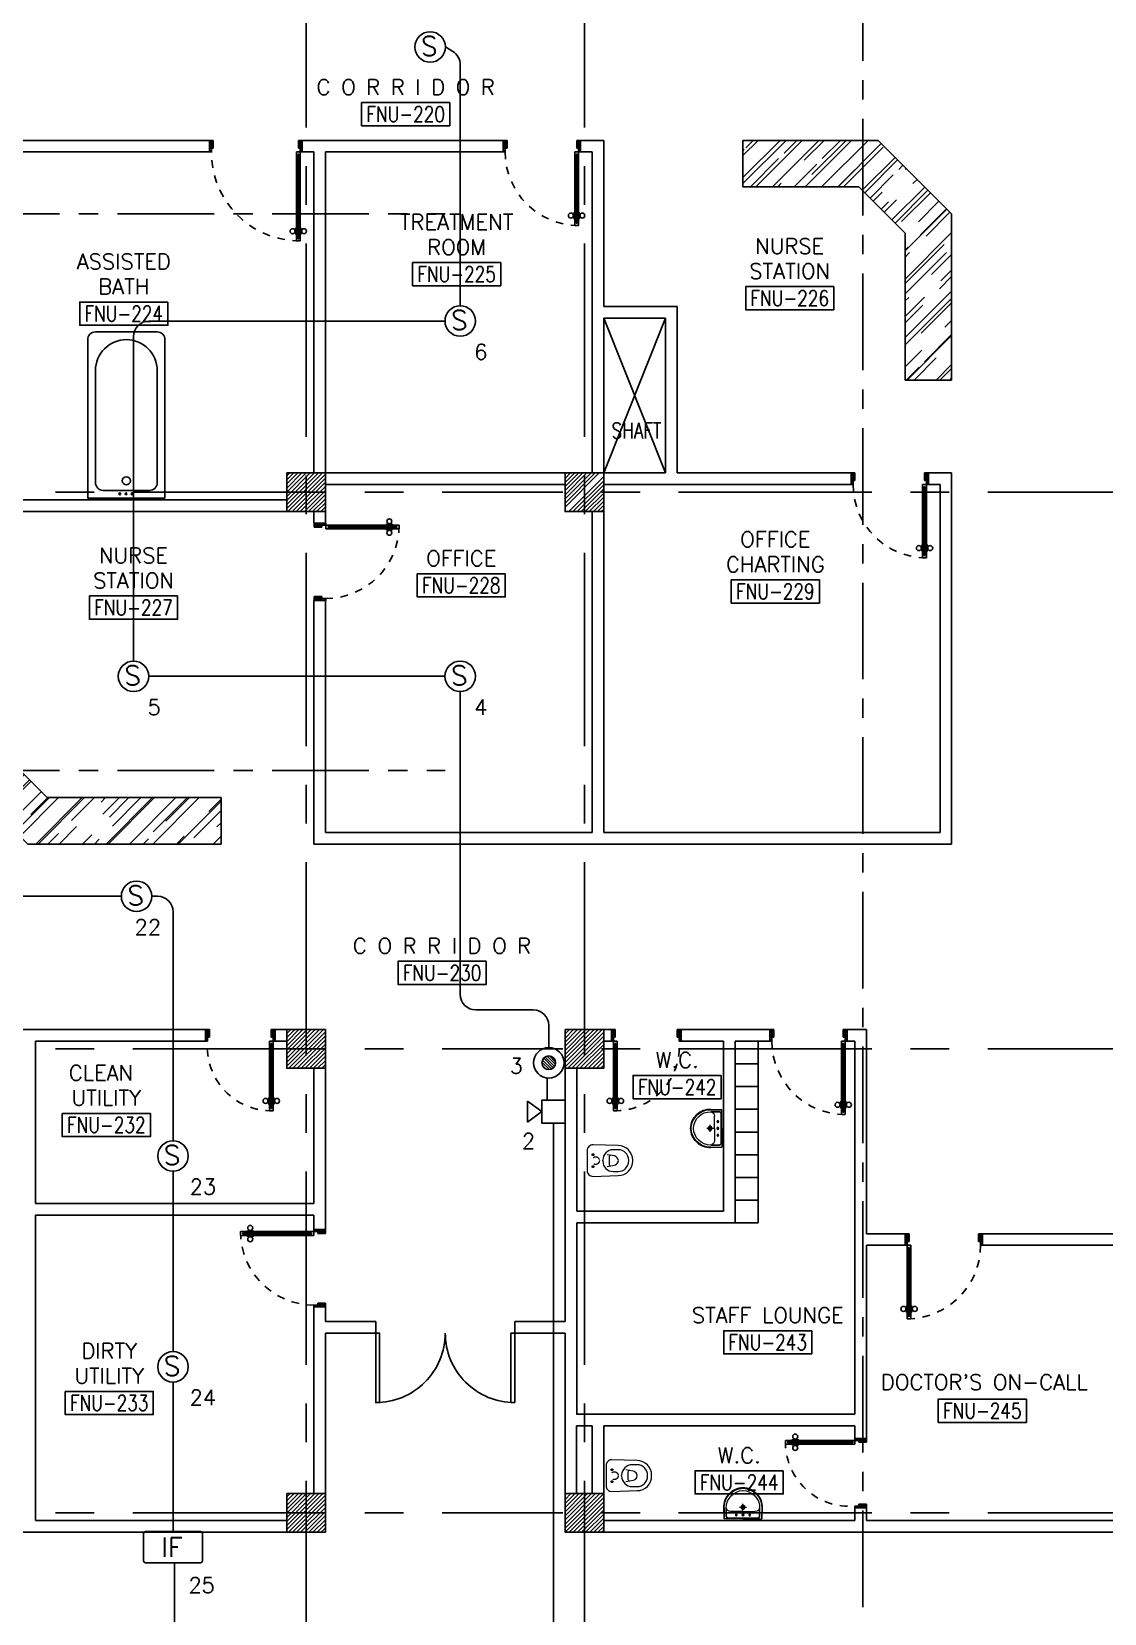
# Model space of a CAD drawing. Extents: x 0 to 90.9, y -1.6 to 78.
# Drawn here: x 63.38 to 77.25, y 35.23 to 55.69 of the extents above; entities that cross this region are included whole.
import ezdxf
from ezdxf.enums import TextEntityAlignment as Align

# ---------------------------------------------------------------- set-up
doc = ezdxf.new("R2010")
doc.units = 0
doc.header["$MEASUREMENT"] = 0
for name, pattern in [('CENTER', [2, 1.25, -0.25, 0.25, -0.25]), ('CENTERX2', [4, 2.5, -0.5, 0.5, -0.5]), ('DASHED', [0.75, 0.5, -0.25]), ('HIDDEN', [0.375, 0.25, -0.125]), ('HIDDEN2', [0.1875, 0.125, -0.0625])]:
    doc.linetypes.add(name, pattern=pattern)
doc.layers.get('0').update_dxf_attribs({"color": 11, "linetype": 'CONTINUOUS'})
for name, color, linetype in [('AXES', 11, 'CENTERX2'), ('AXES1', 11, 'CENTER'), ('COL', 11, 'CONTINUOUS'), ('COUNTER', 11, 'CONTINUOUS'), ('DOOR', 11, 'CONTINUOUS'), ('E-FIRE', 4, 'CONTINUOUS'), ('E-WIRE', 4, 'CONTINUOUS'), ('FIX', 11, 'CONTINUOUS'), ('HAT', 11, 'CONTINUOUS'), ('Locker', 11, 'CONTINUOUS'), ('RM-BOX', 11, 'CONTINUOUS'), ('RM-NAME', 11, 'CONTINUOUS'), ('RM-NO', 11, 'CONTINUOUS'), ('SHAFT', 11, 'CONTINUOUS'), ('WALL', 11, 'CONTINUOUS')]:
    doc.layers.add(name, color=color, linetype=linetype)
doc.styles.add('ROMANS', font='ROMANS.shx', dxfattribs={"width": 0.6})

# ---------------------------------------------------------------- blocks, each defined once
blk = doc.blocks.new('RM1')
at = {"layer": 'RM-BOX'}
blk.add_lwpolyline([(570, -200), (-570, -200), (-570, -500), (570, -500)], close=True, dxfattribs=at)
at = {"layer": 'RM-NAME', "style": 'ROMANS'}
for tag, p in [('ROOMNAME1', (0, 324)), ('ROOMNAME2', (0, 0))]:
    blk.add_attdef(tag, text='', height=200, dxfattribs=at).set_placement(p, align=Align.MIDDLE)
at = {"layer": 'RM-NO', "style": 'ROMANS', "width": 0.8}
blk.add_attdef('ROOMNO', text='', height=200, dxfattribs=at).set_placement((0, -350), align=Align.MIDDLE)
blk = doc.blocks.new('DOOR100')
at = {"layer": 'DOOR', "color": 0, "linetype": 'ByBlock'}
for p, q in [((-76, 1251), (-76, 1301)), ((-76, 1301), (-26, 1301)), ((-26, 1301), (-76, 1301)), ((-59, 1251), (-76, 1251)), ((-59, 1251), (-59, 1271)), ((-43, 1271), (-59, 1271)), ((-43, 1251), (-43, 1271)), ((-26, 1251), (-43, 1251)), ((-26, 1251), (-26, 1301)), ((-92, 1206), (-92, 1141)), ((-83, 1206), (-92, 1206)), ((-83, 1141), (-92, 1141)), ((-83, 1129), (-83, 1219)), ((-76, 1219), (-83, 1219)), ((-83, 1206), (-83, 1141)), ((-76, 1129), (-83, 1129)), ((-26, 1219), (-19, 1219)), ((-26, 1129), (-19, 1129)), ((-19, 1129), (-19, 1219)), ((-19, 1206), (-19, 1141)), ((-19, 1206), (-10, 1206)), ((-19, 1141), (-10, 1141)), ((-10, 1206), (-10, 1141)), ((-1201, 0), (-1201, 150)), ((-1201, 150), (-1176, 150)), ((-1201, 150), (-1201, 0)), ((-1151, 0), (-1201, 0)), ((-1176, 150), (-1176, 100)), ((-1176, 100), (-1151, 100)), ((-1151, 100), (-1151, 0)), ((-76, 200), (-59, 200)), ((-76, 150), (-76, 200)), ((-76, 150), (-26, 150)), ((-59, 200), (-59, 180)), ((-59, 180), (-43, 180)), ((-51, 100), (-51, 0)), ((-26, 100), (-51, 100)), ((-51, 0), (-1, 0)), ((-43, 200), (-26, 200)), ((-43, 180), (-43, 200)), ((-26, 200), (-26, 150)), ((-1, 150), (-26, 150)), ((-26, 150), (-26, 100)), ((-1, 150), (-1, 0))]:
    blk.add_line(p, q, dxfattribs=at)
at = {"layer": 'DOOR', "linetype": 'ByBlock'}
for p, q in [((-76, 1251), (-76, 200)), ((-59, 200), (-59, 1251)), ((-43, 200), (-43, 1251)), ((-26, 200), (-26, 1251))]:
    blk.add_line(p, q, dxfattribs=at)
at = {"layer": 'DOOR', "color": 9, "linetype": 'ByBlock'}
for p, q in [((-1151, 0), (-1201, 114)), ((-1151, 0), (-1201, 40)), ((-1151, 0), (-1164, 100)), ((-51, 0), (-1, 114)), ((-51, 0), (-38, 100)), ((-51, 0), (-1, 40))]:
    blk.add_line(p, q, dxfattribs=at)
at = {"layer": 'DOOR', "color": 0, "linetype": 'ByBlock'}
for centre in [(-125, 1174), (22, 1174)]:
    blk.add_circle(centre, 32.4, dxfattribs=at)
at = {"layer": 'DOOR', "linetype": 'HIDDEN', "ltscale": 0.5}
blk.add_arc((-27, 152), 1149, 89.961, 180.0931, dxfattribs=at)
at = {"layer": 'DOOR', "color": 9, "linetype": 'ByBlock'}
for centre, radius, start, end in [((-1151, 0), 154, 103.7142, 108.8947), ((-1151, 0), 134, 100.72, 111.8402), ((-1151, 0), 94.4, 90, 121.9818), ((-1151, 0), 74.4, 90, 132.2236), ((-1151, 0), 54.4, 90, 156.7926), ((-1151, 0), 34.4, 90, 180), ((-1151, 0), 14.4, 90, 180), ((-51, 0), 94.4, 58.0182, 90), ((-51, 0), 74.4, 47.7764, 90), ((-51, 0), 54.4, 23.2074, 90), ((-51, 0), 34.4, 0, 90), ((-51, 0), 14.4, 0, 90), ((-51, 0), 134, 68.1598, 79.28), ((-51, 0), 114, 64.0838, 77.3774), ((-51, 0), 154, 71.1053, 76.2858)]:
    blk.add_arc(centre, radius, start, end, dxfattribs=at)
blk = doc.blocks.new('D1000')
at = {"layer": 'DOOR', "color": 7, "linetype": 'ByBlock'}
for p, q in [((0, 0), (-150, 0)), ((-150, 0), (-150, -25)), ((-150, 0), (0, 0)), ((0, -50), (-114, 0)), ((0, -50), (-40, 0)), ((0, -50), (0, 0)), ((-1050, -25), (-1100, -25)), ((-1100, -75), (-1100, -25)), ((-1100, -25), (-1100, -75)), ((-1050, -75), (-1100, -75)), ((-1050, -42), (-1070, -42)), ((-1070, -42), (-1070, -58)), ((-1050, -58), (-1070, -58)), ((-1050, -25), (-1050, -42)), ((-1050, -58), (-1050, -75)), ((-928, -18), (-1018, -18)), ((-1018, -25), (-1018, -18)), ((-1018, -75), (-1018, -82)), ((-928, -82), (-1018, -82)), ((-1005, -9), (-940, -9)), ((-1005, -18), (-1005, -9)), ((-1005, -18), (-940, -18)), ((-1005, -82), (-940, -82)), ((-1005, -82), (-1005, -91)), ((-1005, -91), (-940, -91)), ((-940, -18), (-940, -9)), ((-940, -82), (-940, -91)), ((-928, -25), (-928, -18)), ((-928, -75), (-928, -82)), ((-200, -42), (-200, -25)), ((-200, -25), (-150, -25)), ((-180, -42), (-200, -42)), ((-200, -75), (-200, -58)), ((-200, -58), (-180, -58)), ((-150, -75), (-200, -75)), ((-180, -58), (-180, -42)), ((-150, -75), (-150, -25)), ((-150, -25), (-100, -25)), ((-100, -25), (-100, -50)), ((0, -50), (-100, -37)), ((-100, -50), (0, -50)), ((-150, -975), (-100, -975)), ((-150, -1000), (-150, -975)), ((-150, -1000), (0, -1000)), ((0, -1000), (-150, -1000)), ((0, -950), (-114, -1000)), ((-100, -975), (-100, -950)), ((0, -950), (-100, -963)), ((-100, -950), (0, -950)), ((0, -950), (-40, -1000)), ((0, -950), (0, -1000))]:
    blk.add_line(p, q, dxfattribs=at)
at = {"layer": 'DOOR', "linetype": 'ByBlock'}
for p, q in [((-200, -25), (-1050, -25)), ((-200, -42), (-1050, -42)), ((-200, -58), (-1050, -58)), ((-1050, -75), (-200, -75))]:
    blk.add_line(p, q, dxfattribs=at)
at = {"layer": 'DOOR', "color": 7, "linetype": 'ByBlock'}
for centre in [(-973, 23), (-973, -124)]:
    blk.add_circle(centre, 32.4, dxfattribs=at)
for centre, radius, start, end in [((0, -50), 134, 158.1598, 169.28), ((0, -50), 74.4, 137.7764, 180), ((0, -50), 54.4, 113.2074, 180), ((0, -50), 154, 161.1053, 166.2858), ((0, -50), 114, 154.0838, 167.3774), ((0, -50), 94.4, 148.0182, 180), ((0, -50), 34.4, 90, 180), ((0, -50), 14.4, 90, 180), ((0, -950), 154, 193.7142, 198.8947), ((0, -950), 134, 190.72, 201.8402), ((0, -950), 94.4, 180, 211.9818), ((0, -950), 74.4, 180, 222.2236), ((0, -950), 54.4, 180, 246.7926), ((0, -950), 34.4, 180, 270), ((0, -950), 14.4, 180, 270)]:
    blk.add_arc(centre, radius, start, end, dxfattribs=at)
at = {"layer": 'DOOR', "linetype": 'HIDDEN', "ltscale": 0.5}
blk.add_arc((-149, -24), 951, 180.0434, 269.9667, dxfattribs=at)
blk = doc.blocks.new('DOOR90')
at = {"layer": 'DOOR', "linetype": 'ByBlock'}
for p, q in [((0, 0), (-150, 0)), ((-200, -25), (-1000, -25)), ((-200, -42), (-1000, -42)), ((-200, -58), (-1000, -58)), ((-1000, -75), (-200, -75))]:
    blk.add_line(p, q, dxfattribs=at)
at = {"layer": 'DOOR', "color": 0, "linetype": 'ByBlock'}
for p, q in [((-150, 0), (-150, -25)), ((-150, 0), (0, 0)), ((0, -50), (0, 0)), ((-1050, -25), (-1050, -75)), ((-1050, -75), (-1050, -25)), ((-1000, -25), (-1050, -25)), ((-1000, -75), (-1050, -75)), ((-1020, -42), (-1020, -58)), ((-1000, -42), (-1020, -42)), ((-1000, -58), (-1020, -58)), ((-1000, -25), (-1000, -42)), ((-1000, -58), (-1000, -75)), ((-968, -25), (-968, -18)), ((-878, -18), (-968, -18)), ((-968, -75), (-968, -82)), ((-878, -82), (-968, -82)), ((-955, -18), (-955, -9)), ((-955, -9), (-890, -9)), ((-955, -18), (-890, -18)), ((-955, -82), (-955, -91)), ((-955, -82), (-890, -82)), ((-955, -91), (-890, -91)), ((-890, -18), (-890, -9)), ((-890, -82), (-890, -91)), ((-878, -25), (-878, -18)), ((-878, -75), (-878, -82)), ((-200, -42), (-200, -25)), ((-200, -25), (-150, -25)), ((-180, -42), (-200, -42)), ((-200, -75), (-200, -58)), ((-200, -58), (-180, -58)), ((-150, -75), (-200, -75)), ((-180, -58), (-180, -42)), ((-150, -75), (-150, -25)), ((-150, -25), (-100, -25)), ((-100, -25), (-100, -50)), ((-100, -50), (0, -50)), ((-150, -900), (-150, -875)), ((-150, -875), (-100, -875)), ((0, -900), (-150, -900)), ((-150, -900), (0, -900)), ((-100, -850), (0, -850)), ((-100, -875), (-100, -850)), ((0, -850), (0, -900))]:
    blk.add_line(p, q, dxfattribs=at)
at = {"layer": 'DOOR', "color": 9, "linetype": 'ByBlock'}
for p, q in [((0, -50), (-114, 0)), ((0, -50), (-40, 0)), ((0, -50), (-100, -37)), ((0, -850), (-114, -900)), ((0, -850), (-100, -863)), ((0, -850), (-40, -900))]:
    blk.add_line(p, q, dxfattribs=at)
at = {"layer": 'DOOR', "color": 0, "linetype": 'ByBlock'}
for centre in [(-923, 24), (-923, -124)]:
    blk.add_circle(centre, 32.4, dxfattribs=at)
at = {"layer": 'DOOR', "color": 9, "linetype": 'ByBlock'}
for centre, radius, start, end in [((0, -50), 74.4, 137.7764, 180), ((0, -50), 54.4, 113.2074, 180), ((0, -50), 154, 161.1053, 166.2858), ((0, -50), 134, 158.1598, 169.28), ((0, -50), 114, 154.0838, 167.3774), ((0, -50), 94.4, 148.0182, 180), ((0, -50), 34.4, 90, 180), ((0, -50), 14.4, 90, 180), ((0, -850), 154, 193.7142, 198.8947), ((0, -850), 134, 190.72, 201.8402), ((0, -850), 94.4, 180, 211.9818), ((0, -850), 74.4, 180, 222.2236), ((0, -850), 54.4, 180, 246.7926), ((0, -850), 34.4, 180, 270), ((0, -850), 14.4, 180, 270)]:
    blk.add_arc(centre, radius, start, end, dxfattribs=at)
at = {"layer": 'DOOR', "linetype": 'HIDDEN', "ltscale": 0.5}
blk.add_arc((-222, -50), 828, 178.2701, 275.003, dxfattribs=at)
blk = doc.blocks.new('BTUB1')
at = {"layer": 'FIX'}
for points in [[(-500, -25), (-500, -2075, 0.414214), (-400, -2175), (400, -2175, 0.414214), (500, -2075), (500, -25)], [(-400, -1675, 1), (400, -1675), (400, -225, 0.414214), (300, -125), (-300, -125, 0.414214), (-400, -225)]]:
    blk.add_lwpolyline(points, format="xyb", close=True, dxfattribs=at)
for centre, radius in [((-75, -81), 11), ((0, -250), 52.2), ((5, -81), 11), ((85, -81), 11)]:
    blk.add_circle(centre, radius, dxfattribs=at)
blk = doc.blocks.new('WC1')
at = {"layer": 'FIX', "lineweight": 20}
for p, q in [((-727, 5), (-727, -5)), ((-674, 5), (-674, -5)), ((-534, 24), (-540, 0)), ((-540, 0), (-534, -24)), ((-210, 204), (-538, 194)), ((-475, 141), (-538, 141)), ((-395, 76), (-490, 60)), ((-339, 5), (-339, -5)), ((-538, -141), (-475, -141)), ((-538, -194), (-210, -204)), ((-490, -60), (-395, -76))]:
    blk.add_line(p, q, dxfattribs=at)
at = {"layer": 'FIX', "linetype": 'Continuous', "lineweight": 20}
blk.add_line((-420, -47), (-420, 45), dxfattribs=at)
at = {"layer": 'FIX', "lineweight": 20}
blk.add_lwpolyline([(-213, -204), (-210, -204, 0.414214), (-137, -131), (-137, 0), (-137, 131, 0.414214), (-210, 204)], format="xyb", dxfattribs=at)
at = {"layer": 'FIX', "linetype": 'HIDDEN2', "lineweight": 20, "ltscale": 0.3}
blk.add_circle((-245, 0), 49.8, dxfattribs=at)
at = {"layer": 'FIX', "linetype": 'HIDDEN', "lineweight": 20, "ltscale": 0.05}
for centre in [(-213, 78), (-213, -77)]:
    blk.add_circle(centre, 11.6, dxfattribs=at)
at = {"layer": 'FIX', "lineweight": 20}
for centre, radius, start, end in [((-538, 5), 189, 90, 180), ((-538, 5), 136, 90, 180), ((-473, -7), 68.2, 128.9242, 152.8468), ((-464, -18), 82, 108.496, 128.9242), ((-475, 5), 136, 360, 90), ((-538, -5), 189, 180, 270), ((-538, -5), 136, 180, 270), ((-473, 7), 68.2, 207.1532, 231.0758), ((-464, 18), 82, 231.0758, 251.504), ((-475, -5), 136, 270, 0)]:
    blk.add_arc(centre, radius, start, end, dxfattribs=at)
at = {"layer": 'FIX', "linetype": 'Continuous', "lineweight": 20}
for centre, start, end in [((-443, 46), 357.6662, 91.6121), ((-442, -46), 268.3879, 2.3338)]:
    blk.add_arc(centre, 22.3, start, end, dxfattribs=at)
blk = doc.blocks.new('A$C3A782592')
at = {"layer": 'COUNTER', "linetype": 'ByBlock'}
for p, q in [((0, 3100), (0, 951)), ((600, 3100), (0, 3100)), ((600, 3100), (600, 1200)), ((1200, 600), (600, 1200)), ((951, 0), (0, 951)), ((3450, 600), (1200, 600)), ((3450, 0), (3450, 600)), ((3450, 0), (951, 0))]:
    blk.add_line(p, q, dxfattribs=at)
blk = doc.blocks.new('LAV1')
at = {"layer": 'FIX', "linetype": 'DASHED', "lineweight": 20, "ltscale": 0.05}
for p, q in [((0, 170), (0, 270)), ((0, 170), (0, 270)), ((50, 220), (-50, 220))]:
    blk.add_line(p, q, dxfattribs=at)
at = {"layer": 'FIX', "linetype": 'ByBlock', "ltscale": 0.3}
for p, q in [((-280, 210), (-275, 50)), ((-245, 210), (-245, 85)), ((0, 60), (-220, 60)), ((0, 60), (220, 60)), ((245, 210), (245, 85)), ((280, 210), (275, 50))]:
    blk.add_line(p, q, dxfattribs=at)
at = {"layer": 'FIX', "linetype": 'Continuous', "lineweight": 20}
for p, q in [((-275, 210), (-275, 50)), ((0, 50), (-275, 50)), ((0, 50), (-252, 50)), ((0, 155), (-181, 155)), ((0, 155), (181, 155)), ((0, 50), (275, 50)), ((0, 50), (252, 50)), ((275, 210), (275, 50))]:
    blk.add_line(p, q, dxfattribs=at)
at = {"layer": 'FIX', "lineweight": 20}
for p, q in [((16, 107), (-15, 107)), ((0, 92), (0, 123))]:
    blk.add_line(p, q, dxfattribs=at)
for centre, radius in [((0, 220), 29.5), ((0, 220), 22.5), ((0, 107), 15.5)]:
    blk.add_circle(centre, radius, dxfattribs=at)
at = {"layer": 'FIX', "linetype": 'HIDDEN', "lineweight": 20, "ltscale": 0.05}
for centre in [(-100, 107), (100, 107)]:
    blk.add_circle(centre, 12.4, dxfattribs=at)
at = {"layer": 'FIX', "linetype": 'ByBlock', "ltscale": 0.3}
for centre, radius, start, end in [((7, 220), 287, 91.3776, 182.0064), ((-7, 220), 287, 357.9936, 88.6224), ((-220, 85), 24.9, 179.7021, 269.9486), ((220, 85), 24.9, 270.0514, 0.2979)]:
    blk.add_arc(centre, radius, start, end, dxfattribs=at)
at = {"layer": 'FIX', "linetype": 'Continuous', "lineweight": 20}
for centre, radius, start, end in [((8, 217), 283, 91.6988, 181.351), ((8, 212), 253, 91.7328, 180.4884), ((-8, 217), 283, 358.649, 88.3012), ((-8, 212), 253, 359.5116, 88.2672), ((-179, 222), 66.9, 190.2006, 268.0786), ((179, 222), 66.9, 271.9214, 349.7994)]:
    blk.add_arc(centre, radius, start, end, dxfattribs=at)
blk = doc.blocks.new('*X27')
at = {"color": 0}
for p, q in [((196689, 162747), (197131, 163190)), ((196689, 162800), (197078, 163190)), ((196689, 162853), (197025, 163190)), ((196689, 162907), (196972, 163190)), ((196689, 162960), (196919, 163190)), ((196689, 163013), (196866, 163190)), ((196689, 163066), (196813, 163190)), ((196689, 163119), (196760, 163190)), ((196689, 163172), (196707, 163190)), ((196737, 162690), (197189, 163141)), ((196790, 162690), (197189, 163088)), ((196843, 162690), (197189, 163035)), ((196896, 162690), (197189, 162982)), ((196949, 162690), (197189, 162929)), ((197002, 162690), (197189, 162876)), ((197055, 162690), (197189, 162823)), ((197108, 162690), (197189, 162770)), ((197161, 162690), (197189, 162717))]:
    blk.add_line(p, q, dxfattribs=at)
blk = doc.blocks.new('*X29')
at = {"color": 0}
for p, q in [((196689, 149542), (197136, 149990)), ((196689, 149595), (197083, 149990)), ((196689, 149648), (197030, 149990)), ((196689, 149701), (196977, 149990)), ((196689, 149754), (196924, 149990)), ((196689, 149807), (196871, 149990)), ((196689, 149860), (196818, 149990)), ((196689, 149913), (196765, 149990)), ((196689, 149966), (196712, 149990)), ((196689, 149489), (197189, 149989)), ((196742, 149490), (197189, 149936)), ((196795, 149490), (197189, 149883)), ((196848, 149490), (197189, 149830)), ((196901, 149490), (197189, 149777)), ((196954, 149490), (197189, 149724)), ((197007, 149490), (197189, 149671)), ((197060, 149490), (197189, 149618)), ((197113, 149490), (197189, 149565)), ((197166, 149490), (197189, 149512))]:
    blk.add_line(p, q, dxfattribs=at)
blk = doc.blocks.new('COL50')
at = {"layer": 'COL'}
blk.add_lwpolyline([(-250, 250), (-250, -250), (250, -250), (250, 250)], close=True, dxfattribs=at)
blk = doc.blocks.new('*X17')
at = {"color": 0}
for p, q in [((80579, 149522), (81047, 149990)), ((80579, 149575), (80994, 149990)), ((80579, 149628), (80941, 149990)), ((80579, 149681), (80888, 149990)), ((80579, 149734), (80835, 149990)), ((80579, 149787), (80782, 149990)), ((80579, 149840), (80729, 149990)), ((80579, 149893), (80676, 149990)), ((80579, 149946), (80623, 149990)), ((80600, 149490), (81079, 149969)), ((80653, 149490), (81079, 149916)), ((80706, 149490), (81079, 149863)), ((80759, 149490), (81079, 149810)), ((80812, 149490), (81079, 149757)), ((80865, 149490), (81079, 149704)), ((80918, 149490), (81079, 149651)), ((80971, 149490), (81079, 149598)), ((81024, 149490), (81079, 149545)), ((81077, 149490), (81079, 149492))]:
    blk.add_line(p, q, dxfattribs=at)
blk = doc.blocks.new('*X16')
at = {"color": 0}
for p, q in [((80579, 155515), (81054, 155990)), ((80579, 155568), (81001, 155990)), ((80579, 155621), (80948, 155990)), ((80579, 155674), (80895, 155990)), ((80579, 155727), (80842, 155990)), ((80579, 155780), (80789, 155990)), ((80579, 155833), (80736, 155990)), ((80579, 155886), (80683, 155990)), ((80579, 155939), (80630, 155990)), ((80607, 155490), (81079, 155962)), ((80660, 155490), (81079, 155909)), ((80713, 155490), (81079, 155856)), ((80766, 155490), (81079, 155803)), ((80819, 155490), (81079, 155750)), ((80872, 155490), (81079, 155697)), ((80925, 155490), (81079, 155644)), ((80978, 155490), (81079, 155591)), ((81031, 155490), (81079, 155538))]:
    blk.add_line(p, q, dxfattribs=at)
blk = doc.blocks.new('*X14')
at = {"color": 0}
for p, q in [((80579, 162727), (81042, 163190)), ((80579, 162780), (80989, 163190)), ((80579, 162833), (80936, 163190)), ((80579, 162886), (80883, 163190)), ((80579, 162939), (80829, 163190)), ((80579, 162993), (80776, 163190)), ((80579, 163046), (80723, 163190)), ((80579, 163099), (80670, 163190)), ((80579, 163152), (80617, 163190)), ((80595, 162690), (81079, 163174)), ((80648, 162690), (81079, 163121)), ((80701, 162690), (81079, 163068)), ((80754, 162690), (81079, 163015)), ((80807, 162690), (81079, 162962)), ((80860, 162690), (81079, 162909)), ((80913, 162690), (81079, 162856)), ((80966, 162690), (81079, 162803)), ((81019, 162690), (81079, 162750)), ((81072, 162690), (81079, 162697))]:
    blk.add_line(p, q, dxfattribs=at)
blk = doc.blocks.new('*X15')
at = {"color": 0}
for p, q in [((84179, 155509), (84660, 155990)), ((84179, 155562), (84607, 155990)), ((84179, 155615), (84554, 155990)), ((84179, 155668), (84501, 155990)), ((84179, 155721), (84448, 155990)), ((84179, 155774), (84395, 155990)), ((84179, 155827), (84342, 155990)), ((84179, 155880), (84289, 155990)), ((84179, 155933), (84236, 155990)), ((84179, 155986), (84183, 155990)), ((84213, 155490), (84679, 155956)), ((84266, 155490), (84679, 155903)), ((84319, 155490), (84679, 155850)), ((84372, 155490), (84679, 155796)), ((84426, 155490), (84679, 155743)), ((84479, 155490), (84679, 155690)), ((84532, 155490), (84679, 155637)), ((84585, 155490), (84679, 155584)), ((84638, 155490), (84679, 155531))]:
    blk.add_line(p, q, dxfattribs=at)
blk = doc.blocks.new('S')
at = {"layer": 'E-FIRE'}
blk.add_circle((0, 0), 197, dxfattribs=at)
at = {"layer": 'E-FIRE', "color": 3, "style": 'ROMANS'}
blk.add_text('S', height=250, dxfattribs=at).set_placement((-119, -115))
blk = doc.blocks.new('ES')
at = {"layer": 'E-FIRE'}
blk.add_line((-135, 485), (134, 485), dxfattribs=at)
for points in [[(-135, 485), (0, 300)], [(0, 300), (0, 300), (134, 485)]]:
    blk.add_lwpolyline(points, dxfattribs=at)
blk.add_lwpolyline([(-150, 0), (150, 0), (150, 300), (-150, 300)], close=True, dxfattribs=at)
blk = doc.blocks.new('MCP')
at = {"color": 1}
for p, q in [((-88, -9), (9, 88)), ((-82, 33), (-33, 82)), ((-80, -36), (36, 80)), ((-66, -58), (58, 66)), ((-47, -74), (74, 47)), ((-23, -85), (85, 23)), ((10, -88), (88, -10))]:
    blk.add_line(p, q, dxfattribs=at)
at = {"layer": 'E-FIRE'}
blk.add_circle((0, 0), 197, dxfattribs=at)
at = {"layer": 'E-FIRE', "color": 4}
blk.add_circle((0, 0), 88.1, dxfattribs=at)

msp = doc.modelspace()

# ---------------------------------------------------------------- hatches: boundary and pattern name
at = {"layer": 'COUNTER', "linetype": 'ByBlock'}
h = msp.add_hatch(dxfattribs=at)
h.set_pattern_fill('AR-RROOF', color=256, scale=0.32, angle=45, style=0)
h.set_pattern_definition([(45, (-13.90036, -113.18735), (0.271529, 0.72407734), [4.8, -0.64, 1.6, -0.32]), (45, (-13.71256, -112.77326), (-0.5272188, 0.0746705), [0.96, -0.1056, 1.92, -0.24]), (45, (-13.97956, -112.88188), (1.025022, 1.32822938), [2.56, -0.448, 1.28, -0.32])])
h.paths.add_polyline_path([(62.9789, 48.2824), (62.3789, 48.2824), (62.3789, 46.1339), (62.4553, 46.0574), (63.3039, 46.0574), (62.9789, 46.3824)])
h.paths.add_polyline_path([(63.3289, 45.1839), (63.3289, 46.0324), (63.3039, 46.0574), (62.4553, 46.0574)])
h.paths.add_polyline_path([(65.8289, 45.1824), (65.8289, 45.7824), (63.5789, 45.7824), (63.3289, 46.0324), (63.3289, 45.1839), (63.3303, 45.1824)])

# ---------------------------------------------------------------- linework, layer by layer
at = {"layer": 'AXES'}
for p, q in [((66.9289, -1.5519), (66.9289, 77.2608)), ((70.5289, -1.5519), (70.5289, 77.2608)), ((0.6889, 49.7324), (68.7289, 49.7324)), ((90.248, 49.7324), (68.7289, 49.7324)), ((0.6889, 42.5324), (68.7289, 42.5324)), ((90.248, 42.5324), (68.7289, 42.5324)), ((0.6889, 36.5324), (68.7289, 36.5324)), ((90.248, 36.5324), (68.7289, 36.5324))]:
    msp.add_line(p, q, dxfattribs=at)
at = {"layer": 'AXES1'}
for p, q in [((74.1289, 5.3124), (74.1289, 64.1324)), ((10.4889, 53.3324), (68.7289, 53.3324)), ((10.4889, 46.1324), (68.7289, 46.1324))]:
    msp.add_line(p, q, dxfattribs=at)
at = {"layer": 'COUNTER'}
for p, q in [((72.5789, 53.8008), (73.0605, 54.2824)), ((72.5789, 54.085), (72.7762, 54.2824)), ((72.5789, 53.7244), (73.1368, 54.2824)), ((72.6167, 54.1865), (72.7126, 54.2824)), ((72.7447, 53.6824), (73.3447, 54.2824)), ((72.9611, 53.6824), (73.5611, 54.2824)), ((73.111, 54.1165), (73.2768, 54.2824)), ((73.3719, 54.0253), (73.629, 54.2824)), ((73.3854, 53.6824), (73.9854, 54.2824)), ((73.4716, 53.8408), (73.9132, 54.2824)), ((73.5975, 53.6824), (74.1975, 54.2824)), ((73.6053, 54.0465), (73.8411, 54.2824)), ((73.8096, 53.6824), (74.3685, 54.2413)), ((74.0995, 53.9765), (74.3664, 54.2434)), ((72.5789, 54.1487), (72.5955, 54.1653)), ((72.6768, 53.6824), (73.041, 54.0465)), ((73.8818, 53.6824), (74.3923, 54.1929)), ((74.1224, 53.6388), (74.5467, 54.0631)), ((74.1564, 53.6049), (74.5806, 54.0291)), ((73.2411, 53.6824), (73.5353, 53.9765)), ((73.8054, 53.6824), (74.0295, 53.9065)), ((74.2243, 53.537), (74.5238, 53.8365)), ((74.5938, 53.9065), (74.6485, 53.9613)), ((74.6765, 53.9087), (74.6888, 53.9209)), ((73.029, 53.6824), (73.0749, 53.7283)), ((74.2646, 53.4967), (74.3795, 53.6117)), ((74.5064, 53.2549), (74.9307, 53.6791)), ((74.5488, 53.2124), (74.9731, 53.6367)), ((74.632, 53.232), (75.0049, 53.6049)), ((74.7762, 53.7241), (74.831, 53.7788)), ((74.4067, 53.3546), (74.5641, 53.512)), ((74.8484, 53.2277), (75.1152, 53.4946)), ((74.8759, 53.0601), (75.2128, 53.397)), ((74.6789, 52.8546), (75.217, 53.3927)), ((74.9481, 53.0432), (75.2573, 53.3524)), ((74.6789, 52.4897), (75.2789, 53.0897)), ((74.6789, 52.4303), (75.1835, 52.935)), ((74.6789, 52.863), (74.7168, 52.901)), ((74.6789, 52.7739), (74.7359, 52.831)), ((74.6789, 52.2988), (75.2111, 52.831)), ((75.0202, 52.5468), (75.2789, 52.8054)), ((75.1411, 52.4683), (75.2789, 52.606)), ((75.1199, 52.3622), (75.2789, 52.5212)), ((74.6789, 51.7345), (75.2789, 52.3345)), ((74.6789, 52.006), (74.929, 52.2561)), ((74.6789, 52.2054), (74.7232, 52.2498)), ((74.6789, 51.6369), (75.2789, 52.2369)), ((74.8865, 51.7895), (75.2789, 52.1818)), ((74.6789, 51.9212), (74.9078, 52.1501)), ((74.7037, 51.1824), (75.2789, 51.7575)), ((74.9269, 51.4182), (75.2789, 51.7702)), ((75.192, 51.8658), (75.2789, 51.9527)), ((74.6789, 51.3527), (74.895, 51.5688)), ((74.691, 51.1824), (74.8568, 51.3482)), ((74.7928, 51.1824), (75.0796, 51.4691)), ((75.0771, 51.1824), (75.2789, 51.3841)), ((75.128, 51.1824), (75.2789, 51.3332)), ((75.2553, 51.1824), (75.2789, 51.206))]:
    msp.add_line(p, q, dxfattribs=at)
at = {"layer": 'COUNTER', "linetype": 'ByBlock'}
for p, q in [((72.5789, 54.2824), (74.3274, 54.2824)), ((72.5789, 53.6824), (72.5789, 54.2824)), ((75.2789, 53.3309), (74.3274, 54.2824)), ((72.5789, 53.6824), (74.0789, 53.6824)), ((74.6789, 53.0824), (74.0789, 53.6824)), ((75.2789, 51.1824), (75.2789, 53.3309)), ((74.6789, 51.1824), (74.6789, 53.0824)), ((75.2789, 51.1824), (74.6789, 51.1824))]:
    msp.add_line(p, q, dxfattribs=at)
at = {"layer": 'DOOR'}
for points in [[(67.8289, 37.9574), (67.8789, 37.9574), (67.8789, 38.8574), (67.8289, 38.8574), (67.8289, 37.9574, 0.4142136), (68.7289, 38.8574, 0.4142136)], [(67.8289, 37.9574), (67.8789, 37.9574), (67.8789, 38.8574), (67.8289, 38.8574), (67.8289, 37.9574, 0.4142136), (68.7289, 38.8574, 0.4142136)], [(67.8289, 37.9574), (67.8789, 37.9574), (67.8789, 38.8574), (67.8289, 38.8574), (67.8289, 37.9574, 0.4142136), (68.7289, 38.8574, 0.4142136)], [(67.8289, 37.9574), (67.8789, 37.9574), (67.8789, 38.8574), (67.8289, 38.8574), (67.8289, 37.9574, 0.4142136), (68.7289, 38.8574, 0.4142136)], [(69.6289, 37.9574), (69.5789, 37.9574), (69.5789, 38.8574), (69.6289, 38.8574), (69.6289, 37.9574, -0.4142136), (68.7289, 38.8574, -0.4142136)], [(69.6289, 37.9574), (69.5789, 37.9574), (69.5789, 38.8574), (69.6289, 38.8574), (69.6289, 37.9574, -0.4142136), (68.7289, 38.8574, -0.4142136)], [(69.6289, 37.9574), (69.5789, 37.9574), (69.5789, 38.8574), (69.6289, 38.8574), (69.6289, 37.9574, -0.4142136), (68.7289, 38.8574, -0.4142136)], [(69.6289, 37.9574), (69.5789, 37.9574), (69.5789, 38.8574), (69.6289, 38.8574), (69.6289, 37.9574, -0.4142136), (68.7289, 38.8574, -0.4142136)]]:
    msp.add_lwpolyline(points, format="xyb", dxfattribs=at)
at = {"layer": 'E-FIRE', "color": 4}
for centre in [(64.6969, 47.3511), (68.9227, 47.3511)]:
    msp.add_circle(centre, 0.1971, dxfattribs=at)
at = {"layer": 'E-WIRE', "linetype": 'Continuous'}
for p, q in [((68.7302, 55.4906), (68.8261, 55.4326)), ((68.9227, 52.1434), (68.9227, 55.2615)), ((64.6969, 47.5482), (64.6969, 51.7463)), ((64.8939, 47.3511), (68.7256, 47.3511)), ((68.9227, 47.154), (68.9227, 43.2363)), ((69.1227, 43.0363), (69.8682, 43.0363)), ((70.0682, 42.5499), (70.0682, 42.8363)), ((70.1289, 41.5715), (70.1289, 34.9961))]:
    msp.add_line(p, q, dxfattribs=at)
at = {"layer": 'E-WIRE', "color": 4, "linetype": 'ByBlock'}
msp.add_line((64.8969, 51.9463), (68.7256, 51.9463), dxfattribs=at)
at = {"layer": 'E-WIRE', "color": 4}
for p, q in [((64.5392, 44.5063), (61.9466, 44.5063)), ((64.9333, 44.5063), (65.0077, 44.5063)), ((65.2077, 41.3442), (65.2077, 44.3063)), ((70.0465, 42.1569), (70.0465, 41.8715)), ((65.2077, 40.95), (65.2077, 38.618)), ((65.2077, 38.2238), (65.2077, 36.2904)), ((64.8272, 36.2667), (64.8272, 35.9099)), ((65.5645, 36.2904), (64.8509, 36.2904)), ((65.5883, 35.9099), (65.5883, 36.2667)), ((64.8509, 35.8861), (65.5645, 35.8861)), ((65.2256, 35.8861), (65.2256, 34.982))]:
    msp.add_line(p, q, dxfattribs=at)
at = {"layer": 'E-WIRE', "linetype": 'Continuous'}
for centre, start, end in [((68.7227, 55.2615), 0, 58.85057), ((64.8969, 51.7463), 90, 180), ((69.1227, 43.2363), 180, 270), ((69.8682, 42.8363), 0, 90)]:
    msp.add_arc(centre, 0.2, start, end, dxfattribs=at)
at = {"layer": 'E-WIRE', "color": 4}
for centre, radius, start, end in [((65.0077, 44.3063), 0.2, 0, 90), ((64.8509, 36.2667), 0.0238, 90, 180), ((65.5645, 36.2667), 0.0238, 0, 90), ((64.8509, 35.9099), 0.0238, 180, 270), ((65.5645, 35.9099), 0.0238, 270, 0)]:
    msp.add_arc(centre, radius, start, end, dxfattribs=at)
at = {"layer": 'FIX'}
for p, q in [((70.7789, 54.2748), (70.7864, 54.2824)), ((74.3685, 53.3927), (74.4623, 53.4865))]:
    msp.add_line(p, q, dxfattribs=at)
at = {"layer": 'Locker', "linetype": 'Continuous'}
for p, q in [((72.7779, 40.2824), (72.7779, 42.6324)), ((72.7779, 42.3386), (72.4779, 42.3386)), ((72.7779, 42.0449), (72.4779, 42.0449)), ((72.7779, 41.7511), (72.4779, 41.7511)), ((72.7779, 41.4574), (72.4779, 41.4574)), ((72.7779, 41.1636), (72.4779, 41.1636)), ((72.7779, 40.8699), (72.4779, 40.8699)), ((72.7779, 40.5761), (72.4779, 40.5761)), ((72.4779, 40.2824), (72.7779, 40.2824))]:
    msp.add_line(p, q, dxfattribs=at)
at = {"layer": 'SHAFT'}
for p, q in [((70.7789, 51.9824), (71.5789, 49.9824)), ((70.7789, 49.9824), (71.5789, 51.9824))]:
    msp.add_line(p, q, dxfattribs=at)
at = {"layer": 'WALL', "linetype": 'ByBlock'}
for p, q in [((65.6789, 54.2824), (62.3789, 54.2824)), ((69.4789, 54.2824), (66.8789, 54.2824)), ((70.7789, 54.2824), (70.4789, 54.2824)), ((65.6789, 54.1324), (62.5289, 54.1324)), ((67.0289, 54.1324), (66.8789, 54.1324)), ((69.4789, 54.1324), (67.1789, 54.1324)), ((70.6289, 54.1324), (70.4789, 54.1324)), ((70.2789, 49.9824), (67.1789, 49.9824)), ((73.9789, 49.9824), (71.7289, 49.9824)), ((73.9789, 49.8324), (73.9789, 49.9824)), ((74.9789, 49.8324), (74.9789, 49.9824)), ((75.2789, 49.9824), (74.9789, 49.9824)), ((70.2789, 49.8324), (67.1789, 49.8324)), ((73.9789, 49.8324), (70.7789, 49.8324)), ((75.1289, 49.8324), (74.9789, 49.8324)), ((66.6789, 49.6324), (62.5289, 49.6324)), ((66.6789, 49.4824), (62.3789, 49.4824)), ((67.1789, 49.3324), (67.0289, 49.3324)), ((67.1789, 49.3324), (67.0289, 49.3324)), ((67.1789, 48.3324), (67.0289, 48.3324)), ((67.1789, 48.3324), (67.0289, 48.3324))]:
    msp.add_line(p, q, dxfattribs=at)
at = {"layer": 'WALL'}
for p, q in [((65.6789, 54.1324), (65.6789, 54.2824)), ((66.8789, 54.1324), (66.8789, 54.2824)), ((69.4789, 54.1324), (69.4789, 54.2824)), ((69.4789, 54.1324), (69.4789, 54.2824)), ((70.4789, 54.1324), (70.4789, 54.2824)), ((70.4789, 54.1324), (70.4789, 54.2824)), ((70.7789, 52.1324), (70.7789, 54.2824)), ((67.0289, 49.9824), (67.0289, 54.1324)), ((67.0289, 49.9824), (67.0289, 54.1324)), ((67.1789, 49.3324), (67.1789, 54.1324)), ((70.6289, 49.9824), (70.6289, 54.1324)), ((70.6289, 49.9824), (70.6289, 54.1324)), ((71.7289, 52.1324), (70.7789, 52.1324)), ((70.7789, 51.9824), (71.5789, 51.9824)), ((70.7789, 51.9824), (70.7789, 49.9824)), ((70.7789, 45.3324), (70.7789, 51.9824)), ((71.5789, 51.9824), (71.5789, 49.9824)), ((71.7289, 52.1324), (71.7289, 49.9824)), ((71.5789, 49.9824), (70.7789, 49.9824)), ((70.7789, 49.8324), (70.7789, 49.9824)), ((75.2789, 49.9824), (75.2789, 45.1824)), ((75.1289, 49.8324), (75.1289, 45.3324)), ((67.0289, 49.3324), (67.0289, 49.4824)), ((70.6289, 45.3324), (70.6289, 49.4824)), ((67.0289, 45.1824), (67.0289, 48.3324)), ((67.1789, 45.3324), (67.1789, 48.3324)), ((67.1789, 45.3324), (70.6289, 45.3324)), ((70.7789, 45.3324), (71.9931, 45.3324)), ((70.7789, 45.3324), (75.1289, 45.3324)), ((67.0289, 45.1824), (75.2789, 45.1824)), ((70.7789, 45.1824), (71.9931, 45.1824)), ((62.9789, 42.7824), (65.6289, 42.7824)), ((65.6289, 42.7824), (65.6289, 42.6324)), ((66.5289, 42.7824), (66.5289, 42.6324)), ((66.5289, 42.7824), (66.5289, 42.6324)), ((66.5289, 42.7824), (66.6789, 42.7824)), ((70.8789, 42.7824), (70.7789, 42.7824)), ((70.8789, 42.6324), (70.8789, 42.7824)), ((70.8789, 42.6324), (70.8789, 42.7824)), ((71.7789, 42.6324), (71.7789, 42.7824)), ((72.9279, 42.7824), (71.7789, 42.7824)), ((72.9279, 42.6324), (72.9279, 42.7824)), ((73.9279, 42.6324), (73.9279, 42.7824)), ((74.1788, 42.7824), (73.9279, 42.7824)), ((74.1788, 40.1424), (74.1788, 42.7824)), ((63.4289, 40.5324), (63.4289, 42.6324)), ((63.4289, 42.6324), (65.6289, 42.6324)), ((66.5289, 42.6324), (66.6789, 42.6324)), ((70.8789, 42.6324), (70.7789, 42.6324)), ((72.3279, 42.6324), (71.7789, 42.6324)), ((72.3279, 40.4324), (72.3279, 42.6324)), ((72.4779, 40.2824), (72.4779, 42.6324)), ((72.9279, 42.6324), (72.4779, 42.6324)), ((74.0288, 42.6324), (73.9279, 42.6324)), ((74.0288, 37.8074), (74.0288, 42.6324)), ((67.0298, 40.5324), (67.0298, 42.2824)), ((67.1789, 40.1949), (67.1789, 42.2824)), ((70.2789, 39.0074), (70.2789, 42.2824)), ((70.4288, 40.4324), (70.4288, 42.2824)), ((63.4289, 40.5324), (67.0298, 40.5324)), ((65.8213, 40.5324), (67.0298, 40.5324)), ((63.4289, 36.4324), (63.4289, 40.3824)), ((63.4289, 40.3824), (67.0298, 40.3824)), ((65.8213, 40.3824), (67.0298, 40.3824)), ((67.0298, 40.1949), (67.0298, 40.3824)), ((67.0298, 40.1949), (67.0298, 40.3824)), ((67.0298, 40.1949), (67.0298, 40.3824)), ((67.0298, 40.1949), (67.0298, 40.3824)), ((72.3279, 40.4324), (70.4288, 40.4324)), ((67.1789, 40.1949), (67.0298, 40.1949)), ((67.1789, 40.1949), (67.0298, 40.1949)), ((70.4288, 37.8074), (70.4288, 40.2824)), ((72.4779, 40.2824), (70.4288, 40.2824)), ((74.1788, 40.1424), (74.6779, 40.1424)), ((74.6779, 39.9924), (74.6779, 40.1424)), ((75.6779, 40.1424), (77.8789, 40.1424)), ((75.6779, 39.9924), (75.6779, 40.1424)), ((74.1788, 37.4949), (74.1788, 39.9924)), ((74.1788, 39.9924), (74.6779, 39.9924)), ((75.6779, 39.9924), (77.4789, 39.9924)), ((67.1789, 39.1949), (67.0298, 39.1949)), ((67.0298, 36.7824), (67.0298, 39.1949)), ((67.0298, 37.8074), (67.0298, 39.1949)), ((67.1789, 39.1949), (67.0298, 39.1949)), ((67.0298, 37.8074), (67.0298, 39.1949)), ((67.0298, 37.8074), (67.0298, 39.1949)), ((67.1789, 39.0074), (67.1789, 39.1949)), ((67.1789, 39.0074), (67.1789, 39.1949)), ((67.1789, 39.0074), (67.1789, 39.1949)), ((67.1789, 39.0074), (67.1789, 39.1949)), ((67.8289, 39.0074), (67.1789, 39.0074)), ((67.8289, 39.0074), (67.1789, 39.0074)), ((67.8289, 39.0074), (67.1789, 39.0074)), ((67.8289, 39.0074), (67.1789, 39.0074)), ((67.8289, 38.8574), (67.8289, 39.0074)), ((67.8289, 38.8574), (67.8289, 39.0074)), ((67.8289, 38.8574), (67.8289, 39.0074)), ((67.8289, 38.8574), (67.8289, 39.0074)), ((69.6289, 38.8574), (69.6289, 39.0074)), ((69.6289, 38.8574), (69.6289, 39.0074)), ((69.6289, 38.8574), (69.6289, 39.0074)), ((69.6289, 38.8574), (69.6289, 39.0074)), ((69.6289, 39.0074), (70.2789, 39.0074)), ((69.6289, 38.8574), (69.6289, 39.0074)), ((69.6289, 38.8574), (69.6289, 39.0074)), ((67.1789, 36.7824), (67.1789, 38.8574)), ((67.1789, 37.6574), (67.1789, 38.8574)), ((67.8289, 38.8574), (67.1789, 38.8574)), ((67.8289, 38.8574), (67.1789, 38.8574)), ((67.8289, 38.8574), (67.1789, 38.8574)), ((67.1789, 37.6574), (67.1789, 38.8574)), ((67.1789, 37.6574), (67.1789, 38.8574)), ((67.8289, 38.8574), (67.1789, 38.8574)), ((69.6289, 38.8574), (70.2789, 38.8574)), ((70.2779, 36.7818), (70.2779, 38.8574)), ((70.4279, 37.8074), (74.0288, 37.8074)), ((70.4279, 36.7818), (70.4279, 37.6574)), ((70.4279, 37.6574), (70.6288, 37.6574)), ((70.6288, 36.7818), (70.6288, 37.6574)), ((70.7789, 36.7818), (70.7789, 37.6574)), ((70.7789, 37.6574), (74.0288, 37.6574)), ((71.8039, 37.6574), (71.9931, 37.6574)), ((74.0288, 37.4949), (74.0288, 37.6574)), ((74.0288, 37.4949), (74.1788, 37.4949)), ((66.6789, 36.4324), (63.4289, 36.4324)), ((70.7789, 36.4324), (74.0288, 36.4324)), ((74.0288, 36.5949), (74.1788, 36.5949)), ((74.0288, 36.4324), (74.0288, 36.5949)), ((74.1788, 36.4324), (74.1788, 36.5949)), ((74.1788, 36.4324), (77.4789, 36.4324)), ((66.6789, 36.2824), (59.9789, 36.2824)), ((70.7789, 36.2824), (77.4789, 36.2824)), ((71.6539, 36.2824), (71.9931, 36.2824))]:
    msp.add_line(p, q, dxfattribs=at)

# ---------------------------------------------------------------- block references
at = {"layer": 'COL', "xscale": 0.001, "yscale": 0.001, "zscale": 0.001}
for p in [(66.9289, 49.7324), (70.5289, 49.7324), (66.9289, 42.5324), (70.5289, 42.5324), (66.9289, 36.5324), (70.5289, 36.5324)]:
    msp.add_blockref('COL50', p, dxfattribs=at)
at = {"layer": 'COUNTER', "linetype": 'ByBlock', "xscale": 0.001, "yscale": 0.001, "zscale": 0.001}
msp.add_blockref('A$C3A782592', (62.3789, 45.1824), dxfattribs=at)
at = {"layer": 'DOOR', "color": 0, "linetype": 'ByBlock', "yscale": 0.001, "zscale": 0.001}
for name, p, xscale, rotation in [('DOOR100', (66.8799, 54.2824), -0.001, 180), ('DOOR90', (66.5289, 42.7824), -0.001, 270), ('DOOR90', (70.8789, 42.7824), 0.001, 90)]:
    msp.add_blockref(name, p, dxfattribs=dict(at, xscale=xscale, rotation=rotation))
at = {"layer": 'DOOR', "color": 0, "linetype": 'Continuous', "yscale": 0.001, "zscale": 0.001}
for p, xscale, rotation in [((70.4789, 54.2824), -0.001, 270), ((74.9789, 49.9824), -0.001, 270), ((73.9279, 42.7824), -0.001, 270), ((74.6779, 40.1424), 0.001, 90.0000000000658)]:
    msp.add_blockref('D1000', p, dxfattribs=dict(at, xscale=xscale, rotation=rotation))
for p, xscale in [((67.0328, 49.3324), -0.001), ((67.1789, 40.1949), 0.001)]:
    msp.add_blockref('D1000', p, dxfattribs=dict(at, xscale=xscale))
at = {"layer": 'DOOR', "color": 0, "linetype": 'ByBlock', "xscale": 0.001, "yscale": 0.001, "zscale": 0.001}
msp.add_blockref('DOOR90', (74.1788, 37.4949), dxfattribs=at)
at = {"layer": 'E-FIRE', "color": 4, "xscale": 0.001000000003841706, "yscale": 0.0009999999892897904, "zscale": 0.001}
for p in [(68.5331, 55.4906), (68.9227, 51.9463), (64.7362, 44.5063), (65.2077, 41.1471), (65.2077, 38.4209)]:
    msp.add_blockref('S', p, dxfattribs=at)
at = {"layer": 'E-WIRE', "color": 4, "xscale": 0.001000000003841706, "yscale": 0.0009999999892897904, "zscale": 0.001, "rotation": 90}
for name, p in [('MCP', (70.0682, 42.3528)), ('ES', (70.2789, 41.7215))]:
    msp.add_blockref(name, p, dxfattribs=at)
at = {"layer": 'FIX'}
for name, p, xscale, yscale, zscale, rotation in [('LAV1', (72.3489, 41.5045), -0.0008800000000000001, 0.0008800000000000001, 0.0008800000000000001, 89.99999999999999), ('WC1', (70.4279, 41.0879), 0.001, 0.001, 0.001, 180), ('WC1', (70.4279, 41.0879), 0.0009999999999999998, 0.0009999999999999998, 0.001, 180), ('WC1', (70.6717, 37.0131), 0.0009999999999999998, 0.0009999999999999998, 0.001, 180)]:
    msp.add_blockref(name, p, dxfattribs=dict(at, xscale=xscale, yscale=yscale, zscale=zscale, rotation=rotation))
at = {"layer": 'FIX', "xscale": -0.0008800000000000001, "yscale": 0.0008800000000000001, "zscale": 0.0008800000000000001}
msp.add_blockref('LAV1', (72.5802, 36.4114), dxfattribs=at)
at = {"layer": 'HAT', "xscale": 0.001, "yscale": 0.001, "zscale": 0.001}
for name, p in [('*X14', (-13.9004, -113.2073)), ('*X27', (-126.4097, -113.2073)), ('*X16', (-13.9004, -113.2073)), ('*X15', (-13.9004, -113.2073)), ('*X17', (-13.9004, -113.2073)), ('*X29', (-126.4097, -113.2073))]:
    msp.add_blockref(name, p, dxfattribs=at)
at = {"layer": 'RM-NO', "xscale": 0.001, "yscale": 0.001, "zscale": 0.001}
for p, values in [((68.2173, 54.9711), {'ROOMNO': 'FNU-220', 'ROOMNAME2': 'C O R R I D O R'}), ((68.8768, 52.9025), {'ROOMNO': 'FNU-225', 'ROOMNAME2': 'ROOM', 'ROOMNAME1': 'TREATMENT'}), ((73.1852, 52.5918), {'ROOMNO': 'FNU-226', 'ROOMNAME2': 'STATION', 'ROOMNAME1': 'NURSE'}), ((64.5712, 52.392), {'ROOMNO': 'FNU-224', 'ROOMNAME2': 'BATH', 'ROOMNAME1': 'ASSISTED'}), ((72.9992, 48.7989), {'ROOMNO': 'FNU-229', 'ROOMNAME2': 'CHARTING', 'ROOMNAME1': 'OFFICE'}), ((64.6969, 48.5901), {'ROOMNO': 'FNU-227', 'ROOMNAME2': 'STATION', 'ROOMNAME1': 'NURSE'}), ((68.9359, 48.8772), {'ROOMNO': 'FNU-228', 'ROOMNAME2': 'OFFICE'}), ((68.6884, 43.8655), {'ROOMNO': 'FNU-230', 'ROOMNAME2': 'C O R R I D O R'}), ((68.6884, 43.8655), {'ROOMNO': 'FNU-230', 'ROOMNAME2': 'C O R R I D O R'}), ((71.7294, 42.3887), {'ROOMNO': 'FNU-242', 'ROOMNAME2': 'W.C.'}), ((72.9002, 39.0876), {'ROOMNO': 'FNU-243', 'ROOMNAME2': 'STAFF LOUNGE'}), ((72.5313, 37.2759), {'ROOMNO': 'FNU-244', 'ROOMNAME2': 'W.C.'})]:
    msp.add_blockref('RM1', p, dxfattribs=at).add_auto_attribs(values)
at = {"layer": 'RM-NO'}
ref = msp.add_blockref('RM1', (64.3455, 41.8986), dxfattribs=dict(at, xscale=-0.001, yscale=0.001, zscale=0.001))
ref.add_attrib('ROOMNO', 'FNU-232', dxfattribs={"height": 0.2, "style": 'ROMANS', "width": 0.8}).set_placement((64.3455, 41.5486), align=Align.MIDDLE)
ref.add_attrib('ROOMNAME2', 'UTILITY', dxfattribs={"layer": 'RM-NAME', "height": 0.2, "style": 'ROMANS'}).set_placement((64.3455, 41.8986), align=Align.MIDDLE)
ref.add_attrib('ROOMNAME1', 'CLEAN ', dxfattribs={"layer": 'RM-NAME', "height": 0.2, "style": 'ROMANS'}).set_placement((64.3455, 42.2224), align=Align.MIDDLE)
ref = msp.add_blockref('RM1', (64.3828, 38.3034), dxfattribs=dict(at, xscale=-0.001, yscale=0.001, zscale=0.001))
ref.add_attrib('ROOMNO', 'FNU-233', dxfattribs={"height": 0.2, "style": 'ROMANS', "width": 0.8}).set_placement((64.3828, 37.9534), align=Align.MIDDLE)
ref.add_attrib('ROOMNAME2', 'UTILITY', dxfattribs={"layer": 'RM-NAME', "height": 0.2, "style": 'ROMANS'}).set_placement((64.3828, 38.3034), align=Align.MIDDLE)
ref.add_attrib('ROOMNAME1', 'DIRTY', dxfattribs={"layer": 'RM-NAME', "height": 0.2, "style": 'ROMANS'}).set_placement((64.3828, 38.6272), align=Align.MIDDLE)
ref = msp.add_blockref('RM1', (75.6765, 38.2026), dxfattribs=dict(at, xscale=0.001, yscale=0.001, zscale=0.001))
ref.add_attrib('ROOMNO', 'FNU-245', dxfattribs={"height": 0.2, "style": 'ROMANS', "width": 0.8}).set_placement((75.6765, 37.8526), align=Align.MIDDLE)
ref.add_attrib('ROOMNAME1', "DOCTOR'S ON-CALL", dxfattribs={"layer": 'RM-NAME', "height": 0.2, "style": 'ROMANS'}).set_placement((75.7015, 38.222), align=Align.MIDDLE)
at = {"layer": 'WALL', "xscale": 0.001, "yscale": 0.001, "zscale": 0.001, "rotation": 180}
msp.add_blockref('BTUB1', (64.6039, 49.6304), dxfattribs=at)

# ---------------------------------------------------------------- texts
at = {"layer": 'E-FIRE', "color": 4, "style": 'ROMANS'}
for s, height, p in [('6', 0.2, (69.1038, 51.4465)), ('S', 0.25, (64.5776, 47.2365)), ('S', 0.25, (68.8034, 47.2365)), ('5', 0.2, (64.8779, 46.8514)), ('4', 0.2, (69.1038, 46.8514)), ('22', 0.2, (64.7102, 44.0066)), ('3', 0.2, (69.5626, 42.2124)), ('2', 0.2, (69.7186, 41.241)), ('23', 0.2, (65.4233, 40.6504)), ('24', 0.2, (65.4233, 37.9242)), ('IF', 0.25, (65.0542, 35.9618)), ('25', 0.2, (65.4067, 35.4968))]:
    msp.add_text(s, height=height, dxfattribs=at).set_placement(p)
at = {"layer": 'RM-NAME', "style": 'ROMANS', "width": 0.8}
msp.add_text('SHAFT', height=0.2, dxfattribs=at).set_placement((71.2033, 50.5286), align=Align.MIDDLE)

doc.saveas('drawing.dxf')
